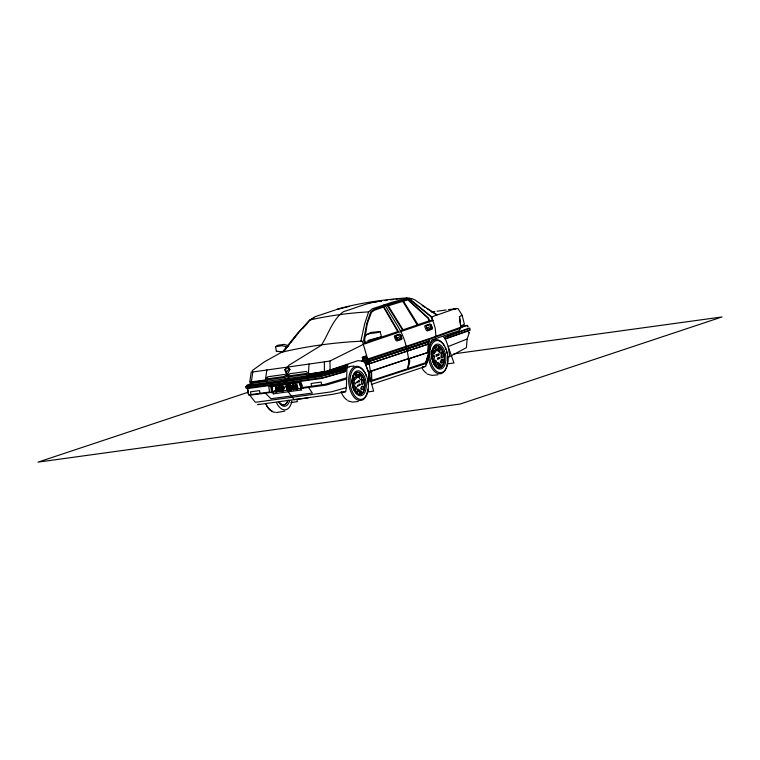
<?xml version="1.0" encoding="UTF-8"?>
<svg xmlns="http://www.w3.org/2000/svg" width="760" height="760" viewBox="0 0 760 760"><rect width="100%" height="100%" fill="white"/><g stroke="black" fill="none" stroke-linecap="round" stroke-linejoin="round"><path stroke-width="1.14" d="M439.318 352.279L438.681 348.821M252.282 370.528L264.603 361.703L281.627 352.26C307.971 346.009 335.378 342.389 362.377 341.145L367.659 359.157L367.317 360.116L368.885 361.988L370.386 371.165L371.269 372.523L370.899 381.482L425.495 363.688L428.421 354.939L428.108 351.187M286.596 376.333L286.662 371.783L288.981 369.113L287.327 367.365L285.076 369.616L286.596 376.333L289.94 369.369L287.831 366.976L287.327 367.365M345.211 367.821L330.106 372.343L308.835 375.677L308.389 374.176L309.044 364.049L329.925 361.048L363.717 344.213M280.098 390.421L280.24 389.623L281.228 389.719L280.117 391.466M370.899 381.482L371.801 380.427L371.545 371.25L370.386 371.165L370.633 372.381M428.108 351.433L428.469 342.845L429.761 339.102L460.57 328.291M428.469 342.845L428.079 351.975L429.751 351.889L429.704 354.512L425.657 366.387L371.393 384.427M249.869 383.619L324.976 373.445L330.933 372.457L346.949 367.659L346.398 387.609L345.667 391.647L332.415 394.364L257.754 404.643L259.065 404.225M428.763 352.212L428.649 354.873L425.495 363.688L426.759 363.27L428.849 355.67M276.345 391.001C274.977 380.617 275.738 394.62 276.535 390.916M368.258 384.437L368.818 372.979L364.828 362.283L361.608 361.038L357.884 360.658L326.277 371.327L309.026 374.053L309.434 375.383M287.09 374.101L287.137 378.68L284.259 380.313L247.019 385.415L247.219 384.902M468.502 332.471L469.357 332.452L467.144 339.007L466.402 347.652L450.727 356.07M428.041 343.995L429.087 341.515L365.788 362.587L365.57 363.185L366.462 364.686L428.421 344.08L368.875 363.878M356.05 392.502L355.11 388.654M292.524 387.514L292.762 388.825L293.863 389.509M287.251 385.633C289.683 385.662 287.613 389.747 287.916 389.158C289.199 388.075 288.876 384.873 286.719 385.7C284.62 388.379 288.211 385.197 287.916 387.438C285.409 392.264 288.135 388.977 287.327 386.394M353.058 386.593L353.172 381.928M432.649 359.898L432.763 355.233M252.795 371.982L251.266 371.877L249.745 381.881L251.351 381.834L252.795 371.982L309.044 364.049M266.883 369.854L265.363 380.104L265.791 381.387M383.923 304.959L385.424 305.681C392.578 319.067 403.056 331.132 406.125 346.36L405.783 347.329L406.733 348.346L409.099 361.551L407.825 369.464L408.947 359.632M283.356 388.046L283.166 387.267L282.235 387.125M407.825 369.464L409.783 361.276L409.421 358.635L408.709 358.416L371.545 371.25M359.784 392.673L359.717 391.2L357.2 389.433M294.082 388.626L293.388 387.381L293.731 388.759M296.998 388.227C297.084 385.443 294.747 388.778 297.055 388.303M360.924 340.936L364.619 323.959L368.619 311.894L372.39 308.798L392.768 302.024L406.98 298.471L411.815 298.594L414.998 299.981L436.781 315.162L436.867 314.583L427.101 308.55M282.682 351.832L276.345 351.272L277.144 351.281M361.94 383.458L361.447 379.781M441.531 356.763L441.588 355.119M296.172 387.134C296.106 389.918 298.404 386.565 296.124 387.049M346.674 368.647L347.823 364.562L346.066 365.037L345.496 366.89M425.495 363.688L427.965 354.996M358.758 381.976C358.786 378.271 360.582 383.277 358.872 381.377M436.515 356.117L436.458 354.986L435.812 354.891M280.877 390.801L281.228 389.719M277.827 387.372L277.742 389.31L278.692 391.029A1.805 1.482 64.6 0 0 279.67 391.447M297.644 388.673L296.932 385.026L295.26 384.588M290.918 389.215L290.662 386.688L289.769 386.317C290.139 392.768 293.065 386.365 289.864 386.08M361.532 389.88L361.988 386.422M441.123 363.175L441.807 360.591L441.17 359.461M284.012 388.721L283.964 387.03L283.043 386.27M292.657 387.22C293.322 394.659 296.761 383.962 292.543 384.892M294.082 386.726L294.015 385.424L292.78 384.845M291.622 389.595L291.488 386.84L290.13 385.244M245.869 387.97L323.599 377.634L345.496 371.241L345.781 369.911L320.976 376.551L245.49 386.859L247.266 385.842M287.964 366.956L288.791 365.322L321.29 345.315C328.548 334.229 332.386 319.58 343.51 311.628C356.031 307.971 368.467 302.024 381.52 301.102L379.278 301.406M247.219 385.5L259.416 384.437L321.014 375.829L345.467 369.512M301.387 382.992L300.732 382.403L270.778 386.536L271.605 392.72L269.524 392.055L248.662 394.849L247.361 388.227M356.915 377.929L357.019 376.884L355.357 373.958M363.166 357.589L363.441 358.577M362.985 357.856L363.118 357.276M276.839 391.742C275.405 382.213 278.797 389.509 276.564 391.932M283.642 351.576L298.101 333.117L310.061 319.95L315.191 316.673L335.569 309.899M284.487 350.351L288.373 345.448M291.089 342.028L297.977 333.327M284.952 370.063L287.831 366.976M297.445 388.92L297.93 387.486L296.827 386.507M295.279 384.626L295.555 388.16L296.78 389.101M282.796 351.519L297.587 333.308L309.444 320.406L314.07 317.747M364.876 358.065L364.439 358.511A3.429 1.919 75.4 0 0 364.658 358.473L364.942 358.349M368.619 382.242L369.227 381.539L369.645 373.065L368.362 371.839L364.828 362.283L429.419 340.803M291.46 389.794C292.685 388.645 291.812 384.978 289.864 385.244M293.388 386.602C294.728 384.655 291.127 386.203 293.398 386.574M280.924 390.944L279.841 391.523M297.008 386.422C298.718 382.992 292.391 385.082 295.801 386.593M302.717 328.31L307.448 323.285M283.803 388.94L284.154 386.945L282.14 386.327M292.476 387.315L292.077 385.605L292.724 384.807M295.621 386.678L295.498 388.512L297.046 389.091M365.019 358.273L364.838 358.378A3.429 1.919 75.4 0 1 364.601 358.483L364.439 358.511M356.725 382.992C356.972 379.278 358.739 383.838 357.038 382.223M357.523 386.412C357.77 382.698 359.537 387.258 357.827 385.643M438.149 355.452C438.397 351.738 440.163 356.298 438.463 354.683M438.947 358.872C439.195 355.158 440.962 359.717 439.251 358.102M277.837 387.173C279.898 385.662 282.615 388.388 278.388 386.792M278.264 386.859L277.457 388.835L278.512 391.115A1.805 1.482 64.6 0 0 279.481 391.533L280.022 391.438M302.803 388.426L300.058 382.233L268.85 386.526L269.524 392.055M275.642 346.683L277.58 345.315L284.145 344.375L288.752 345.847L287.385 347.035L282.34 345.686L275.642 346.683L276.345 351.272M434.929 337.24L435.945 336.347L435.214 328.139L431.756 316.901L409.573 298.908L394.145 302.774L373.901 309.51L370.699 311.97L366.709 323.788L363.622 340.394L364.667 343.89L433.2 320.53M283.461 388.103L282.596 388.436M351.947 381.13L354.151 379.411L354.16 377.729M432.269 353.856L434.112 352.032L433.751 351.034M292.524 384.902L291.935 386.194L292.885 386.992M366.861 334.542L370.832 332.443L380.142 331.531L381.491 336.794L369.769 340.717M289.798 385.225C288.116 386.175 289.294 390.583 291.431 389.832M438.292 366.605L439.546 365.17L437.627 363.318M464.797 325.736L430.284 338.333L361.608 361.038M467.144 339.007L448.219 346.531L449.72 356.592L447.545 356.887M467.599 326.61L468.151 326.297L467.295 326.315M468.806 332.766L469.357 332.452M435.176 366.063L435.717 365.113L434.359 360.895M265.591 380.827L250.097 382.346M396.54 339.34L396.036 338.172L396.663 337.849C396.558 340.603 401.641 339.492 401.375 337.535M400.919 336.433L400.301 336.756L400.634 338.513M431.328 326.325L430.711 326.638L431.091 328.377L427.49 329.574M429.153 354.587L429.713 343.9L431.851 339.91L459.202 330.666L460.987 327.579L460.693 326.097L464.388 324.254L462.156 315.324L458.023 308.55M460.693 326.097L459.43 316.683L462.156 315.324L461.282 315.343M280.924 386.488L282.026 391.144L280.924 386.488L282.891 386.175M276.754 391.837C274.493 391.96 274.151 390.165 276.383 391.941M279.176 387.534L280.06 388.103L278.54 387.666A1.054 0.864 64.6 0 0 278.236 388.208L279.243 390.688A1.036 0.855 64.6 0 0 279.898 390.63L280.24 389.623M281.865 387.173L282.178 388.493L281.865 387.173L283.356 387.182L282.948 388.379M286.045 387.191L286.966 387.096M282.368 389.281L282.786 391.039L282.368 389.281L283.052 389.13M273.344 393.841L271.709 386.403L273.344 393.841L301.33 389.947L299.573 382.565L301.33 389.947M293.901 386.916L295.06 388.303L293.94 389.585M289.256 389.234L289.265 390.146L289.256 389.234L287.641 389.519M279.87 388.189L280.753 387.771M284.791 411.151L276.431 412.566M283.442 389.101L283.983 388.854M429.761 339.102L363.261 361.466M310.061 319.95C329.222 315.637 349.001 312.968 368.619 311.894M345.505 365.854L340.727 367.023L341.173 368.704L345.772 367.374L345.505 365.854L340.727 367.023M287.308 386.298L286.776 387.182M428.431 342.171L368.429 361.703M248.558 384.997L251.465 383.952M293.217 386.659L292.961 385.548L293.217 386.565M296.134 386.26C298.12 385.082 294.31 384.636 296.134 386.166M365.446 342.475L397.755 331.626L383.534 307.059L374.509 310.194L371.469 312.293L367.241 323.788L364.619 340.052L365.807 343.501M429.884 321.66L428.488 318.031L408.253 299.734L409.63 299.411L431.338 317.043L455.164 308.693L457.463 308.541L448.447 309.643M400.397 330.733L429.067 320.863M396.216 335.825L399.769 334.647M396.036 338.172L401.223 336.338M431.632 326.22L426.445 328.054L427.063 327.74C426.93 330.524 432.307 329.374 431.747 327.322M397.974 339.397L399.741 338.808M428.336 329.821L431.898 328.643M248.035 392.274L38 462.137L460.303 403.997L722 316.948L453.796 353.875M362.339 357.352L366.177 356.098L366.69 357.912L362.852 359.176L362.339 357.352L362.852 359.176M363.005 357.305L363.641 358.511M364.021 356.972L364.363 357.76L364.021 356.972C365.218 356.563 364.334 357.295 365.009 358.026M365.18 356.592L365.949 356.335L365.36 356.801M364.249 357.789L364.838 357.751M364.097 358.635L363.137 358.948L364.249 358.312L363.337 358.606L363.052 357.618M365.55 357.884L366.32 357.637M345.772 367.374L341.173 368.704M368.885 361.988L366.69 363.099L367.356 364.183L369.208 363.565M369.227 372.02L370.994 371.431M409.421 358.635L428.592 352.26M307.933 397.926L294.13 399.703L287.945 391.457M408.376 368.372L425.78 362.681M371.801 380.427L407.616 368.742M308.389 374.176L326.857 371.269L341.344 366.681M344.954 371.83L321.052 378.527L247.133 388.626M387.514 304.978L388.227 305.815L407.873 299.81L427.984 318.202L429.457 321.812M346.645 377.796L325.033 384.332L302.024 387.581M429.59 320.891L432.449 320.026L431.338 317.043M346.37 379.059L326.021 385.13L249.793 395.238L255.255 402.211L256.329 402.183L331.445 391.837L346.398 387.609M274.683 390.668L275.557 390.383M381.491 336.794L367.802 340.442M296.865 389.187L297.369 389.006M290.044 385.159C288.344 385.976 289.351 389.747 291.175 389.899M327.531 373.844L284.259 380.313L283.993 383.211L284.449 384.38L285.75 384.474L286.966 389.557M366.177 356.098L366.69 357.912M364.714 356.563L365.227 358.387M365.949 356.335L366.387 357.874M365.247 356.829L366.026 356.573M364.477 357.466L365.047 357.647M364.363 358.264L364.733 357.779M279.081 387.429L278.702 387.572A1.054 0.864 64.6 0 0 278.426 388.123L279.423 390.592A1.036 0.855 64.6 0 0 280.088 390.535M365.969 335.217L364.401 336.433C368.495 331.959 375.193 334.181 380.142 331.531M336.68 309.605L348.945 306.46M336.908 309.234C359.746 302.831 383.391 299.706 406.999 297.863M287.147 385.558L286.226 387.106M327.37 372.067L341.743 367.802L324.767 372.514M282.863 389.215L283.623 389.015M326.686 372.077L308.617 374.946L324.206 372.552M369.198 302.793L371.44 302.49M374.803 302.024L377.036 301.72M384.873 300.637L387.115 300.333M390.478 299.867L393.832 299.402M431.347 311.999L434.767 311.534M437.048 311.22L446.167 309.956M349.448 366.577L354.008 365.949M422.38 366.833L425.657 366.387M275.566 387.229L276.507 387.04M447.089 363.935L453.967 362.985L446.148 340.736L443.298 336.481M282.178 388.493L282.786 388.351M282.026 391.144L282.967 390.953M286.738 390.498L289.455 390.06M437.931 374.813L432.06 375.392L427.272 374.072M341.344 392.245L345.667 391.647M290.89 402.543L297.378 401.651L296.885 399.589M367.137 392.036L373.625 391.144L369.113 375.136M358.34 401.508L352.469 402.097L347.681 400.767M447.498 356.887L449.72 356.592M464.18 325.688L467.324 325.385L460.987 327.579L459.43 316.683M251.351 381.834L265.563 380.038M265.677 380.712L251.037 382.213M396.074 299.098L401.594 298.651M406.001 298.3L409.317 298.034L411.407 299.012M252.709 383.173L251.085 383.23M434.406 347.291L435.366 347.672L436.734 350.835M252.538 381.644L250.98 381.206M469.48 329.887L470.364 329.868L447.498 337.905L446.576 336.765L470.06 328.291L469.158 328.234M468.151 330.695L469.015 330.676L446.101 338.722L445.037 336.908L468.549 328.32L467.666 328.225M342.665 367.46L345.012 367.565M278.474 351.49L282.663 351.87M358.255 380.57L358.834 381.216M359.052 383.99L359.632 384.636M359.119 385.538C359.727 382.394 361.294 385.966 359.66 384.798M288.981 369.113L289.94 369.369M429.751 351.889L368.362 371.839L368.818 372.979M422.218 305.539L425.144 307.344M286.662 371.783L285.076 369.616M346.608 365.417L349.087 367.536M290.795 389.12L289.949 386.232M265.743 393.528L270.978 398.753L312.351 393.053L308.665 387.619M438.083 353.903L438.425 354.521M438.872 357.323L439.223 357.941M383.021 306.479L383.534 307.059M359.091 375.526L359.727 376.95M418.048 324.672L403.408 301.036M417.231 324.947L402.705 301.255M387.058 305.13L402.553 329.992M388.227 305.815L403.085 329.812M398.344 331.426L383.524 306.308M433.152 350.892L434.15 353.02M431.556 326.249L431.195 325.385A1.111 0.617 65.4 0 0 430.169 324.51L426.616 325.717A1.111 0.617 65.4 0 0 426.493 326.952L427.186 328.861A1.254 0.703 65.4 0 0 428.336 329.84M431.281 326.097L431.936 327.655A1.681 0.931 65.4 0 1 432.145 328.605L432.117 328.928A1.425 0.798 65.4 0 1 431.765 329.394L427.414 330.837A1.425 0.798 65.4 0 1 426.806 330.695L426.55 330.467A1.681 0.931 65.4 0 1 426.008 329.631L425.03 327.284A1.681 0.931 65.4 0 1 424.821 326.334L424.849 326.012A1.425 0.798 65.4 0 1 425.201 325.546L429.552 324.102A1.425 0.798 65.4 0 1 430.16 324.244L430.416 324.472A1.681 0.931 65.4 0 1 430.958 325.308M426.835 327.816L426.483 326.962A1.254 0.703 65.4 0 1 426.55 325.555L430.122 324.397A1.254 0.703 65.4 0 1 431.252 325.365L432.05 327.237A1.254 0.703 65.4 0 1 431.908 328.652M401.147 336.357L400.786 335.502A1.111 0.617 65.4 0 0 399.769 334.628M401.527 337.772L400.548 335.426A1.681 0.931 65.4 0 0 400.016 334.58L399.75 334.362A1.425 0.798 65.4 0 0 399.142 334.21L394.801 335.663A1.425 0.798 65.4 0 0 394.449 336.129L394.411 336.442A1.681 0.931 65.4 0 0 394.63 337.392L395.608 339.739A1.681 0.931 65.4 0 0 396.14 340.584L396.397 340.812A1.425 0.798 65.4 0 0 397.014 340.955L401.356 339.511A1.425 0.798 65.4 0 0 401.707 339.045L401.745 338.722A1.681 0.931 65.4 0 0 401.66 338.162M353.466 378.49L354.113 380.665M365.683 356.677L365.978 357.741M365.474 356.744L365.892 357.779M364.477 358.235L363.764 358.463M301.653 383.933L302.185 385.814M342.066 366.909L342.456 368.286M369.408 361.817L369.731 363.385M260.043 393.357L259.492 390.592L250.467 391.827L251.019 394.592M407.844 349.03L408.158 350.607M247.579 389.329L248.662 394.849L247.56 389.224M321.698 384.864L321.176 382.09L311.087 383.496L311.619 386.26M307.363 375.877L307.087 374.357L288.543 376.912L288.819 378.452M285.475 378.908L285.209 377.368L266.665 379.924L267.083 381.425M329.925 361.048L330.153 370.281M324.377 362.13L324.406 371.783M289.712 400.444A12.569 6.944 82.2 0 1 278.369 401.413M275.424 412.233A17.233 9.528 82.2 0 1 266.152 404.387M291.878 401.147A16.198 8.958 82.2 0 1 285.123 409.849A16.198 8.958 82.2 0 1 276.412 402.477M272.108 410.97A16.198 8.958 82.2 0 1 265.772 403.949M279.034 402.002A11.039 6.099 82.2 0 0 288.04 400.14A11.229 6.204 82.2 0 1 278.749 401.802M396.084 337.07A1.111 0.617 65.4 0 1 396.207 335.815M447.498 355.898A17.233 9.528 82.2 0 1 440.078 373.815A17.233 9.528 82.2 0 1 428.498 357.533M429.2 346.959A17.233 9.528 82.2 0 1 444.267 345.667M445.18 347.462A17.233 9.528 82.2 0 1 445.977 349.419M446.633 351.51A17.233 9.528 82.2 0 1 447.146 353.675M426.559 373.217A16.198 8.958 82.2 0 1 422.275 368.467M432.953 350.882A11.039 6.099 82.2 0 1 434.055 353.286M434.881 362.995A11.039 6.099 82.2 0 1 434.577 364.22M433.409 351.32A12.569 6.944 82.2 0 1 434.159 353.248M433.029 350.759A11.229 6.204 82.2 0 1 434.14 353.21M435.062 362.634A11.229 6.204 82.2 0 1 434.682 364.325M367.983 389.205A17.233 9.528 82.2 0 1 354.274 397.48A17.233 9.528 82.2 0 1 350.977 370.348A17.233 9.528 82.2 0 1 366.387 376.124M367.555 380.38A17.233 9.528 82.2 0 1 367.906 382.603M346.969 399.921A16.198 8.958 82.2 0 1 341.078 391.637M353.818 378.024A12.569 6.944 82.2 0 1 354.569 379.952M355.604 388.474A12.569 6.944 82.2 0 1 355.338 390.488M353.372 377.577A11.039 6.099 82.2 0 1 354.464 379.99M355.291 389.69A11.039 6.099 82.2 0 1 354.996 390.916M353.438 377.463A11.229 6.204 82.2 0 1 354.549 379.905M355.585 388.436A11.229 6.204 82.2 0 1 355.091 391.029M355.366 387.077L355.423 390.906L357.029 392.559L357.513 392.302C357.542 391.124 356.677 385.519 355.366 387.077M434.957 360.382L435.014 364.211L436.61 365.864L437.104 365.598C437.133 364.42 436.269 358.824 434.957 360.382M266.808 377.919L266.731 378.926L285.276 376.371L285.351 375.278L284.42 374.471L267.872 376.751L266.808 377.919M288.695 374.813L288.62 375.915L307.154 373.359L307.23 372.362L306.308 371.459L289.76 373.73L288.695 374.813M358.938 374.585C359.746 384.284 364.173 378.546 359.375 374.328L358.938 374.585M438.529 347.89C439.441 357.894 443.697 351.415 438.966 347.633L438.529 347.89M362.111 379.44C359.537 387.22 365.18 385.443 362.89 379.582L362.111 379.44M441.702 352.744C439.166 360.895 444.818 358.264 442.481 352.877L441.702 352.744M355.129 383.22L354.027 387.742L352.858 384.313L354.388 381.824L355.129 383.22M434.72 356.526L433.618 361.038L432.449 357.618L433.979 355.129L434.72 356.526M355.176 374.423L355.3 375.887L358.53 377.701L357.238 374.167L356.307 373.787L355.176 374.423M434.767 347.728L434.891 349.182L438.121 351.006L436.829 347.462L435.851 347.092L434.767 347.728M363.651 387.096L362.976 389.68L360.63 388.959L361 387.657L363.071 385.956L363.651 387.096M443.241 360.392L442.567 362.976L440.22 362.263L440.591 360.952L442.662 359.252L443.241 360.392M353.124 377.91L352.744 379.8L353.447 380.921L356.145 378.499L355.727 377.511L353.865 377.017L353.153 377.853M432.715 351.215L432.335 353.106L433.038 354.226L435.736 351.804L435.318 350.816L433.456 350.312L432.715 351.215M294.32 388.284L293.949 388.797C291.812 388.854 294.12 385.899 294.32 388.284M361.418 391.675L361.228 392.474L359.613 393.129L358.074 390.193L358.235 389.139L361.418 391.675M440.999 364.971L440.819 365.769L439.204 366.434L437.665 363.489L437.827 362.444L440.999 364.971M436.705 354.768C436.259 357.599 438.634 354.673 436.705 354.768M437.503 358.188C437.057 361.01 439.423 358.084 437.503 358.188M453.615 309.339L454.812 309.396L453.615 309.339M453.796 309.13L454.632 309.159L453.796 309.13M399.722 334.505L396.15 335.692A1.254 0.703 65.4 0 0 396.007 337.088L396.786 338.969A1.254 0.703 65.4 0 0 397.936 339.957L401.489 338.751A1.254 0.703 65.4 0 0 401.641 337.354L400.862 335.474A1.254 0.703 65.4 0 0 399.712 334.485M432.06 350.892A12.569 6.944 82.2 0 0 440.334 369.075A12.569 6.944 82.2 0 0 444.058 349.856A12.569 6.944 82.2 0 0 432.06 350.892M432.108 351.69A11.039 6.099 82.2 0 0 439.375 367.669A11.039 6.099 82.2 0 0 442.643 350.778A11.039 6.099 82.2 0 0 432.108 351.69M430.103 349.239A16.198 8.958 82.2 0 0 440.772 372.685A16.198 8.958 82.2 0 0 445.569 347.909A16.198 8.958 82.2 0 0 430.103 349.239M432.402 350.341A11.229 6.204 82.2 0 0 438.672 367.821A11.229 6.204 82.2 0 0 443.337 351.947A11.229 6.204 82.2 0 0 432.402 350.341M352.469 377.587A12.569 6.944 82.2 0 0 360.743 395.77A12.569 6.944 82.2 0 0 364.467 376.561A12.569 6.944 82.2 0 0 352.469 377.587M352.516 378.385A11.039 6.099 82.2 0 0 359.784 394.364A11.039 6.099 82.2 0 0 363.052 377.483A11.039 6.099 82.2 0 0 352.516 378.385M350.512 375.934A16.198 8.958 82.2 0 0 361.18 399.38A16.198 8.958 82.2 0 0 365.978 374.604A16.198 8.958 82.2 0 0 350.512 375.934M352.811 377.036A11.229 6.204 82.2 0 0 359.081 394.516A11.229 6.204 82.2 0 0 363.745 378.641A11.229 6.204 82.2 0 0 352.811 377.036"/></g></svg>
